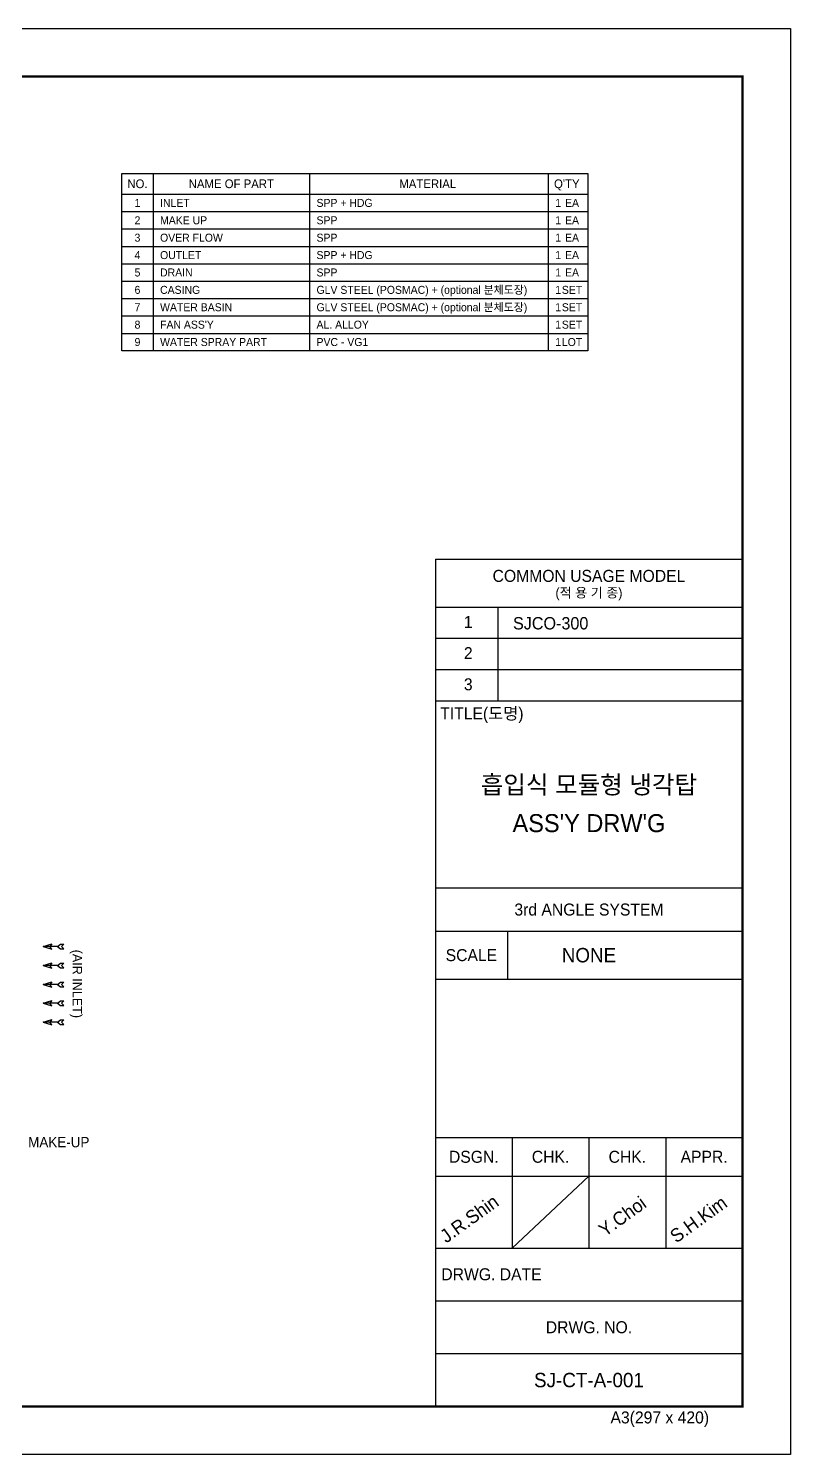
# Model space of a CAD drawing. Header units: millimetres. Extents: x 182790 to 221017, y 20795 to 41590.
# Drawn here: x 209899 to 221017, y 20795 to 41590 of the extents above; entities that cross this region are included whole.
import ezdxf
from ezdxf.enums import TextEntityAlignment as Align

# ---------------------------------------------------------------- set-up
doc = ezdxf.new("R2010")
doc.units = ezdxf.units.MM
doc.header["$LTSCALE"] = 30
doc.header["$MEASUREMENT"] = 0
doc.layers.get('DEFPOINTS').update_dxf_attribs({"color": 143, "linetype": 'CONTINUOUS'})
for name, color, linetype in [('냉각탑_box', 1, 'CONTINUOUS'), ('냉각탑_dim', 1, 'CONTINUOUS'), ('냉각탑_form', 1, 'CONTINUOUS'), ('냉각탑_text', 3, 'CONTINUOUS')]:
    doc.layers.add(name, color=color, linetype=linetype)
doc.styles.add('돋움', font='')
doc.styles.get('돋움').set_extended_font_data('Dotum')

# ---------------------------------------------------------------- blocks, each defined once
blk = doc.blocks.new('냉각탑form')
at = {"layer": 'DEFPOINTS'}
blk.add_lwpolyline([(0, 297.07), (420.1, 297.07), (420.1, 0), (0, 0)], close=True, dxfattribs=at)
at = {"layer": '냉각탑_form'}
for p, q in [((346.08, 186.55), (346.08, 10)), ((346.08, 186.55), (410.1, 186.55)), ((346.08, 186.55), (410.1, 186.55)), ((346.08, 176.54), (410.1, 176.54)), ((359.09, 176.54), (359.09, 157.04)), ((346.08, 170.04), (410.1, 170.04)), ((346.08, 163.54), (410.1, 163.54)), ((346.08, 157.04), (410.1, 157.04)), ((346.08, 157.04), (410.1, 157.04)), ((346.08, 118.03), (410.1, 118.03)), ((346.08, 109.03), (410.1, 109.03)), ((361.09, 109.03), (361.09, 99.02)), ((346.08, 99.02), (410.1, 99.02)), ((346.08, 66.02), (410.1, 66.02)), ((362.09, 66.02), (362.09, 43.01)), ((378.09, 66.02), (378.09, 43.01)), ((394.1, 66.02), (394.1, 43.01)), ((346.08, 58.01), (410.1, 58.01)), ((378.09, 58.01), (362.09, 43.01)), ((346.08, 43.01), (410.1, 43.01)), ((346.08, 32.01), (410.1, 32.01)), ((346.08, 21.01), (410.1, 21.01))]:
    blk.add_line(p, q, dxfattribs=at)
at = {"layer": '냉각탑_form', "const_width": 0.5}
blk.add_lwpolyline([(10, 287.07), (10, 10), (410.1, 10), (410.1, 287.07)], close=True, dxfattribs=at)
at = {"layer": '냉각탑_form', "style": '돋움'}
for s, height, p in [('COMMON USAGE MODEL', 2.5006, (378.09, 183.04)), ('(적 용 기 종)', 2, (378.09, 179.54)), ('3rd ANGLE SYSTEM', 2.5006, (378.09, 113.53)), ('SCALE', 2.501, (353.59, 104.03)), ('DSGN.', 2.501, (354.09, 62.02)), ('CHK.', 2.501, (370.09, 62.02)), ('CHK.', 2.501, (386.09, 62.02)), ('APPR.', 2.501, (402.1, 62.02)), ('DRWG. NO.', 2.501, (378.09, 26.51))]:
    blk.add_text(s, height=height, dxfattribs=at).set_placement(p, align=Align.MIDDLE_CENTER)
for s, height, p in [('1', 2.5, (352.02, 172.2)), ('2', 2.5, (352.02, 165.7)), ('3', 2.5, (352.02, 159.2)), ('TITLE(도명)', 2.501, (347.09, 153.14)), ('DRWG. DATE', 2.501, (347.32, 36.29)), ('A3(297 x 420)', 2.5006, (382.58, 6.47))]:
    blk.add_text(s, height=height, dxfattribs=at).set_placement(p)
blk = doc.blocks.new('화살표 IN OUT')
at = {"layer": '냉각탑_dim'}
for p, q in [((-323, 43), (-384, 43)), ((-343, 0), (-384, 43)), ((-384, -43), (-343, 0)), ((-266, 0), (-323, 43)), ((-266, 0), (-323, -43)), ((-266, 0), (0, 0)), ((-163, 50), (-122, 0)), ((0, 0), (-163, 50)), ((-163, -50), (-122, 0)), ((0, 0), (-163, -50)), ((-323, -43), (-384, -43))]:
    blk.add_line(p, q, dxfattribs=at)

msp = doc.modelspace()

# ---------------------------------------------------------------- linework, layer by layer
at = {"layer": '냉각탑_box'}
for p, q in [((211717.3, 39478.3), (211717.3, 36891.3)), ((213999.9, 39478.3), (213999.9, 36891.3)), ((217479.2, 39478.3), (217479.2, 36891.3)), ((211260.8, 39174), (218057.9, 39174)), ((211260.8, 38920.3), (218057.9, 38920.3)), ((211260.8, 38666.7), (218057.9, 38666.7)), ((211260.8, 38413.1), (218057.9, 38413.1)), ((211260.8, 38159.5), (218057.9, 38159.5)), ((211260.8, 37905.8), (218057.9, 37905.8)), ((211260.8, 37652.2), (218057.9, 37652.2)), ((211260.8, 37398.6), (218057.9, 37398.6)), ((211260.8, 37145), (218057.9, 37145))]:
    msp.add_line(p, q, dxfattribs=at)
msp.add_lwpolyline([(211260.8, 36891.3), (211260.8, 39478.3), (218057.9, 39478.3), (218057.9, 36891.3)], close=True, dxfattribs=at)

# ---------------------------------------------------------------- block references
at = {"layer": '냉각탑_dim', "xscale": -0.7875000000021828, "yscale": 0.7874999999985448, "zscale": 0.7875}
for p in [(210112.4, 28201.9), (210112.4, 27926.3), (210112.4, 27650.6), (210112.4, 27375), (210112.4, 27099.4)]:
    msp.add_blockref('화살표 IN OUT', p, dxfattribs=at)
at = {"layer": '냉각탑_form', "xscale": 70, "yscale": 70, "zscale": 70}
msp.add_blockref('냉각탑form', (191610.3, 20795.1), dxfattribs=at)

# ---------------------------------------------------------------- texts
at = {"layer": '냉각탑_text', "style": '돋움'}
for s, height, p in [('NO.', 126.81, (211489, 39326.1)), ('NAME OF PART', 126.812, (212858.6, 39326.1)), ('MATERIAL', 126.81, (215724.5, 39326.1)), ("Q'TY", 126.81, (217753.5, 39326.1)), ('1', 116.7, (211489, 39047.1)), ('1', 116.7, (217626.7, 39047.1)), ('EA', 116.67, (217829.6, 39047.1)), ('2', 116.7, (211489, 38793.5)), ('1', 116.7, (217626.7, 38793.5)), ('EA', 116.67, (217829.6, 38793.5)), ('3', 116.7, (211489, 38539.9)), ('1', 116.7, (217626.7, 38539.9)), ('EA', 116.67, (217829.6, 38539.9)), ('4', 116.7, (211489, 38286.3)), ('1', 116.7, (217626.7, 38286.3)), ('EA', 116.67, (217829.6, 38286.3)), ('5', 116.7, (211489, 38032.6)), ('1', 116.7, (217626.7, 38032.6)), ('EA', 116.67, (217829.6, 38032.6)), ('6', 116.7, (211489, 37779)), ('1', 116.7, (217626.7, 37779)), ('SET', 116.67, (217829.6, 37779)), ('7', 116.7, (211489, 37525.4)), ('1', 116.7, (217626.7, 37525.4)), ('SET', 116.67, (217829.6, 37525.4)), ('8', 116.7, (211489, 37271.8)), ('1', 116.7, (217626.7, 37271.8)), ('SET', 116.67, (217829.6, 37271.8)), ('9', 116.7, (211489, 37018.2)), ('1', 116.7, (217626.7, 37018.2)), ('LOT', 116.67, (217829.6, 37018.2)), ('SJCO-300', 180.04, (217518.2, 32917.1)), ('흡입식 모듈형 냉각탑', 262.5, (218076.7, 30562.1)), ("ASS'Y DRW'G", 262.5, (218076.7, 30002.1)), ('NONE', 210.05, (218076.7, 28076.9)), ('SJ-CT-A-001', 210.051, (218076.7, 21880.4))]:
    msp.add_text(s, height=height, dxfattribs=at).set_placement(p, align=Align.MIDDLE_CENTER)
for s, height, p in [('INLET ', 116.67, (211818.8, 39047.1)), ('SPP + HDG', 116.67, (214101.4, 39047.1)), ('MAKE UP', 116.67, (211818.8, 38793.5)), ('SPP', 116.67, (214101.4, 38793.5)), ('OVER FLOW', 116.67, (211818.8, 38539.9)), ('SPP', 116.67, (214101.4, 38539.9)), ('OUTLET ', 116.67, (211818.8, 38286.3)), ('SPP + HDG', 116.67, (214101.4, 38286.3)), ('DRAIN', 116.67, (211818.8, 38032.6)), ('SPP', 116.67, (214101.4, 38032.6)), ('GLV STEEL (POSMAC) + (optional 분체도장)', 116.667, (214101.4, 37779)), ('CASING', 116.67, (211818.8, 37779)), ('WATER BASIN', 116.667, (211818.8, 37525.4)), ('GLV STEEL (POSMAC) + (optional 분체도장)', 116.667, (214101.4, 37525.4)), ("FAN ASS'Y", 116.67, (211818.8, 37271.8)), ('AL. ALLOY', 116.67, (214101.4, 37271.8)), ('WATER SPRAY PART', 116.667, (211818.8, 37018.2)), ('PVC - VG1', 116.67, (214101.4, 37018.2)), ('MAKE-UP', 150, (209893.8, 25349.8))]:
    msp.add_text(s, height=height, dxfattribs=at).set_placement(p, align=Align.MIDDLE_LEFT)
msp.add_text('(AIR INLET)', height=140, rotation=270, dxfattribs=at).set_placement((210611.8, 27658.2), align=Align.MIDDLE_CENTER)
for s, p in [('J.R.Shin', (215994.5, 23869.9)), ('Y.Choi', (218309.8, 23963.3)), ('S.H.Kim', (219351, 23869.9))]:
    msp.add_text(s, height=196.05, rotation=35.81856, dxfattribs=at).set_placement(p)

doc.saveas('drawing.dxf')
